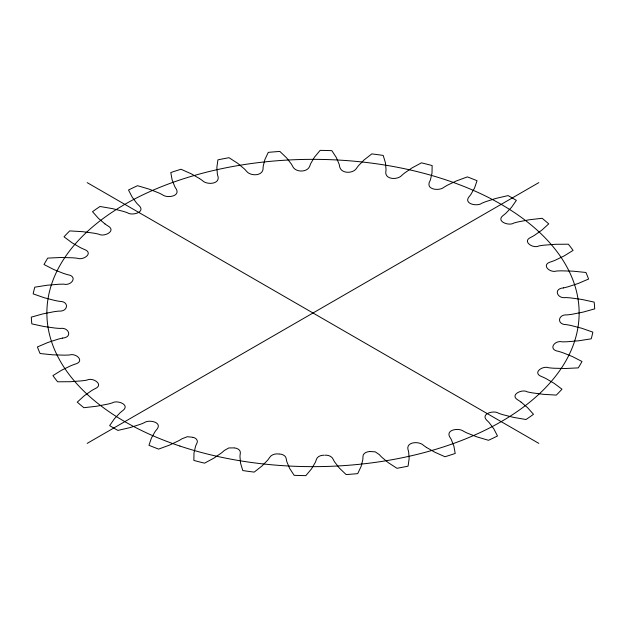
<?xml version="1.0" encoding="UTF-8"?>
<svg xmlns="http://www.w3.org/2000/svg" width="626" height="626" viewBox="0 0 626 626"><rect width="100%" height="100%" fill="white"/><g stroke="black" fill="none" stroke-linecap="round" stroke-linejoin="round"><path stroke-width="0.94" d="M87.178 443.38L538.822 182.62M62.592 338.087C72.976 337.297 68.735 326.999 60.26 328.431A59.462 34.328 0 0 1 55.213 328.071L43.969 326.514L31.84 323.892A281.794 162.69 0 0 1 31.3 317.132L42.959 313.876L53.899 311.725A59.462 34.328 0 0 1 58.875 311.099C68.124 311.92 69.564 301.286 59.658 301.356A59.462 34.328 0 0 1 54.806 300.464L44.25 297.741L33.162 293.876A281.794 162.69 0 0 1 34.782 287.178L47.279 285.213L58.719 284.259A59.462 34.328 0 0 1 63.805 284.165C71.458 286.082 78.281 276.41 67.671 274.681A59.462 34.328 0 0 1 63.187 273.288L53.687 269.493L44.016 264.516A281.794 162.69 0 0 1 47.733 258.108L60.644 257.497L72.193 257.771A59.462 34.328 0 0 1 77.225 258.225C83.336 260.721 94.323 252.967 84.048 249.305A59.462 34.328 0 0 1 80.081 247.466L71.951 242.724L64.024 236.808A281.794 162.69 0 0 1 69.721 230.9L82.609 231.675L93.877 233.169A59.462 34.328 0 0 1 98.673 234.14C103.83 237.379 116.639 231.072 108.22 226.103A59.462 34.328 0 0 1 104.902 223.873M563.408 287.913C553.024 288.703 557.265 299.001 565.74 297.569A59.462 34.328 0 0 1 570.787 297.929L582.031 299.486L594.16 302.108A281.794 162.69 0 0 1 594.7 308.868L583.041 312.124L572.101 314.275A59.462 34.328 0 0 1 567.125 314.901C557.876 314.08 556.436 324.714 566.342 324.644A59.462 34.328 0 0 1 571.194 325.536L581.75 328.259L592.838 332.124A281.794 162.69 0 0 1 591.218 338.822L578.721 340.787L567.281 341.741A59.462 34.328 0 0 1 562.195 341.835C554.542 339.918 547.719 349.59 558.329 351.319A59.462 34.328 0 0 1 562.813 352.712L572.313 356.507L581.984 361.484A281.794 162.69 0 0 1 578.267 367.892L565.356 368.503L553.807 368.229A59.462 34.328 0 0 1 548.775 367.775C542.664 365.279 531.677 373.033 541.952 376.695A59.462 34.328 0 0 1 545.919 378.534L554.049 383.276L561.976 389.192A281.794 162.69 0 0 1 556.279 395.1L543.391 394.325L532.123 392.831A59.462 34.328 0 0 1 527.327 391.86C522.17 388.621 509.361 394.928 517.78 399.897A59.462 34.328 0 0 1 521.098 402.127M369.888 451.51L375.256 451.855L379.372 454.64A59.462 34.328 0 0 0 381.782 457.23L388.363 462.716L396.978 468.295A281.794 162.69 0 0 0 408.082 466.151L409.13 458.694L408.661 452.027A59.462 34.328 0 0 0 407.878 449.124C406.603 441.596 419.209 441.134 423.325 445.188A59.462 34.328 0 0 0 426.509 447.473M369.45 451.573C366.507 451.675 362.689 453.404 362.931 456.87A59.462 34.328 0 0 1 362.783 459.805L361.124 466.417L357.72 473.632A281.794 162.69 0 0 1 346.123 474.563L339.433 468.162L334.707 462.066A59.462 34.328 0 0 1 333.165 459.265C331.796 456.111 328.024 454.961 324.831 455.188M323.939 455.212C320.872 455.133 317.163 456.456 316.294 459.719A59.462 34.328 0 0 1 315.207 462.591L311.482 468.905L305.84 475.635A281.794 162.69 0 0 1 294.142 475.33L289.595 468.326L286.888 461.832A59.462 34.328 0 0 1 286.27 458.921C285.957 455.611 282.318 454.069 279.376 454.022M278.938 453.991C275.503 453.498 271.457 454.437 269.548 457.567A59.462 34.328 0 0 1 267.56 460.274L261.887 466.088L254.195 472.106A281.794 162.69 0 0 1 242.794 470.564L240.564 463.193L239.969 456.526A59.462 34.328 0 0 1 240.282 453.6C241.143 450.258 237.497 448.153 234.64 447.973M234.218 447.895L228.819 447.95L224.272 450.501A59.462 34.328 0 0 1 221.463 452.95L214.029 458.06L204.561 463.162A281.794 162.69 0 0 1 193.849 460.431L193.997 452.95L195.531 446.338A59.462 34.328 0 0 1 196.775 443.49C198.692 440.704 195.852 437.699 193.019 437.363M192.628 437.238L187.299 436.721L182.025 438.748A59.462 34.328 0 0 1 178.48 440.853L169.544 445.094L158.613 449.1A281.794 162.69 0 0 1 148.957 445.282L151.476 437.942L155.091 431.604A59.462 34.328 0 0 1 157.22 428.935C162.314 421.963 148.605 419.295 144.23 422.707A59.462 34.328 0 0 1 140.075 424.405L129.95 427.621L117.931 430.406A281.794 162.69 0 0 1 109.644 425.625L114.464 418.684L120.035 412.831A59.462 34.328 0 0 1 122.978 410.437C130.427 404.662 116.984 399.654 112.187 402.933A59.462 34.328 0 0 1 107.57 404.161L96.584 406.251L83.884 407.714A281.794 162.69 0 0 1 77.264 402.135L84.205 395.82L91.545 390.663A59.462 34.328 0 0 1 95.199 388.621C104.409 384.56 92.617 376.93 86.983 380.099A59.462 34.328 0 0 1 82.053 380.819L70.589 381.704L57.639 381.79A281.794 162.69 0 0 1 52.913 375.608L61.747 370.138L70.597 365.85A59.462 34.328 0 0 1 74.838 364.222C85.426 361.531 76.325 352.728 69.478 354.981A59.462 34.328 0 0 1 64.4 355.161L52.85 354.825L40.095 353.534A281.794 162.69 0 0 1 37.411 346.953L47.834 342.508L57.905 339.229A59.462 34.328 0 0 1 62.592 338.087M87.178 182.62L538.822 443.38M199.491 178.527L191.266 173.832L181.024 169.255A281.794 162.69 0 0 0 170.796 172.549L172.134 179.983L174.724 186.485A59.462 34.328 0 0 0 176.415 189.263C180.218 196.587 166.751 198.325 162.486 194.772A59.462 34.328 0 0 0 158.621 192.855L149.051 189.115L137.524 185.703A281.794 162.69 0 0 0 128.51 190.022L132.203 197.19L136.812 203.309A59.462 34.328 0 0 0 139.355 205.86C145.686 212.308 131.961 216.08 127.422 212.754A59.462 34.328 0 0 0 123.009 211.283L112.414 208.615L99.996 206.486A281.794 162.69 0 0 0 92.515 211.69L98.423 218.341L104.902 223.873M426.509 447.473L434.734 452.168L444.976 456.745A281.794 162.69 0 0 0 455.204 453.451L453.866 446.017L451.276 439.515A59.462 34.328 0 0 0 449.585 436.737C445.782 429.413 459.249 427.675 463.514 431.228A59.462 34.328 0 0 0 467.379 433.145L476.949 436.885L488.476 440.297A281.794 162.69 0 0 0 497.49 435.978L493.797 428.81L489.188 422.691A59.462 34.328 0 0 0 486.645 420.14C480.314 413.692 494.039 409.92 498.578 413.246A59.462 34.328 0 0 0 502.991 414.717L513.586 417.385L526.004 419.514A281.794 162.69 0 0 0 533.485 414.31L527.577 407.659L521.098 402.127M199.491 178.527A59.462 34.328 0 0 1 202.683 180.812C206.799 184.873 219.39 184.404 218.13 176.876A59.462 34.328 0 0 1 217.347 173.973L216.87 167.306L217.918 159.849A281.794 162.69 0 0 1 229.022 157.705L237.637 163.284L244.218 168.77A59.462 34.328 0 0 1 246.628 171.36C250.431 176.211 262.153 176.235 263.069 169.13A59.462 34.328 0 0 1 263.217 166.195L264.876 159.583L268.28 152.368A281.794 162.69 0 0 1 279.877 151.437L286.567 157.838L291.293 163.934A59.462 34.328 0 0 1 292.835 166.735C295.91 172.541 307.194 172.565 309.706 166.281A59.462 34.328 0 0 1 310.793 163.409L314.518 157.095L320.16 150.365A281.794 162.69 0 0 1 331.858 150.67L336.405 157.674L339.112 164.168A59.462 34.328 0 0 1 339.73 167.079C341.514 173.825 352.954 173.746 356.452 168.433A59.462 34.328 0 0 1 358.44 165.726L364.113 159.912L371.805 153.894A281.794 162.69 0 0 1 383.206 155.436L385.436 162.807L386.031 169.474A59.462 34.328 0 0 1 385.718 172.4C385.593 179.795 397.729 179.92 401.728 175.499A59.462 34.328 0 0 1 404.537 173.05L411.971 167.94L421.439 162.838A281.794 162.69 0 0 1 432.151 165.569L432.003 173.05L430.469 179.662A59.462 34.328 0 0 1 429.225 182.51C426.713 190.022 439.781 191.024 443.975 187.252A59.462 34.328 0 0 1 447.52 185.147L456.456 180.906L467.387 176.9A281.794 162.69 0 0 1 477.043 180.718L474.524 188.058L470.908 194.396A59.462 34.328 0 0 1 468.78 197.065C463.67 204.037 477.388 206.705 481.77 203.293A59.462 34.328 0 0 1 485.925 201.595L496.05 198.379L508.069 195.594A281.794 162.69 0 0 1 516.356 200.375L511.536 207.316L505.964 213.169A59.462 34.328 0 0 1 503.022 215.563C495.573 221.338 509.016 226.346 513.813 223.067A59.462 34.328 0 0 1 518.43 221.839L529.416 219.749L542.116 218.286A281.794 162.69 0 0 1 548.736 223.865L541.795 230.18L534.455 235.337A59.462 34.328 0 0 1 530.801 237.379C521.591 241.44 533.383 249.07 539.017 245.901A59.462 34.328 0 0 1 543.947 245.181L555.411 244.296L568.361 244.21A281.794 162.69 0 0 1 573.087 250.392L564.253 255.862L555.403 260.15A59.462 34.328 0 0 1 551.162 261.778C540.574 264.469 549.675 273.272 556.522 271.019A59.462 34.328 0 0 1 561.6 270.839L573.15 271.175L585.905 272.466A281.794 162.69 0 0 1 588.589 279.047L578.166 283.492L568.095 286.771A59.462 34.328 0 0 1 563.408 287.913M179.936 446.064A266.136 153.652 0 0 0 579.136 313A266.136 153.652 0 0 0 179.936 179.936A266.136 153.652 0 0 0 179.936 446.064"/></g></svg>
